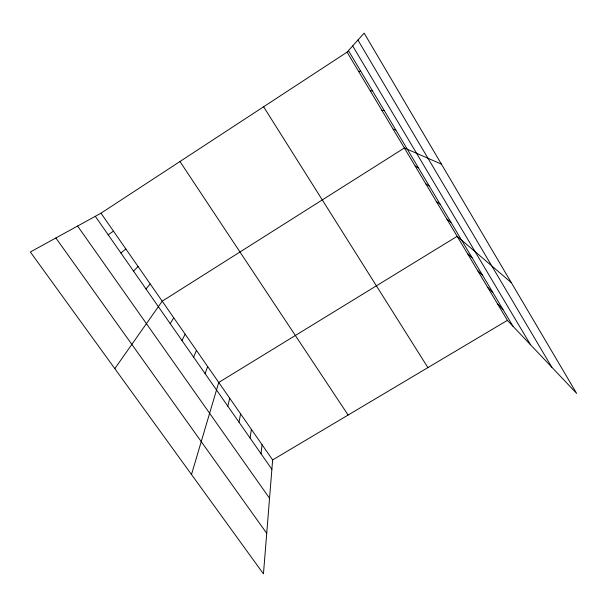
<?xml version="1.0" encoding="UTF-8"?>
<svg xmlns="http://www.w3.org/2000/svg" width="607" height="607" viewBox="0 0 607 607"><rect width="100%" height="100%" fill="white"/><g stroke="black" fill="none" stroke-linecap="round" stroke-linejoin="round"><path stroke-width="0.91" d="M100.982 213.201L272.642 459.901L263.453 573.881L30.35 251.988L100.982 213.201L347.098 52.134L364.139 33.119L576.65 393.419L507.391 320.367L347.098 52.134M261.025 453.74L262.065 444.696M250.061 438.034L251.389 429.354M238.983 422.168L240.615 413.868M227.807 406.151L229.734 398.23M191.493 474.522L218.748 382.44L457.17 236.32L511.299 282.612M205.113 373.646L207.655 366.507M193.595 357.151L196.456 350.414M181.971 340.497L185.15 334.161M170.218 323.668L173.739 317.757M114.814 368.624L162.206 301.186L404.383 147.987L441.41 164.118M146.006 288.978L150.21 283.947M133.525 271.101L138.093 266.534M120.914 253.036L125.846 248.938M108.167 234.78L113.479 231.161M272.642 459.901L507.391 320.367M358.805 71.717L360.497 70.791M370.376 91.088L372.402 90.739M381.833 110.254L384.178 110.466M393.169 129.223L395.825 129.981M415.15 166.015L418.413 167.82M425.818 183.86L429.369 186.159M436.372 201.524L440.204 204.316M446.82 219.013L450.933 222.283M467.413 253.468L472.056 257.672M477.55 270.441L482.451 275.092M487.596 287.248L492.747 292.339M497.543 303.887L502.945 309.418M55.874 237.974L266.723 533.333M77.597 226.047L269.546 498.264M95.291 216.327L271.883 469.294M179.96 161.515L348.122 415.036M263.605 106.771L427.912 367.607M348.456 50.624L513.036 326.323M352.682 45.897L530.51 344.753M357.925 40.054L551.809 367.22"/></g></svg>
